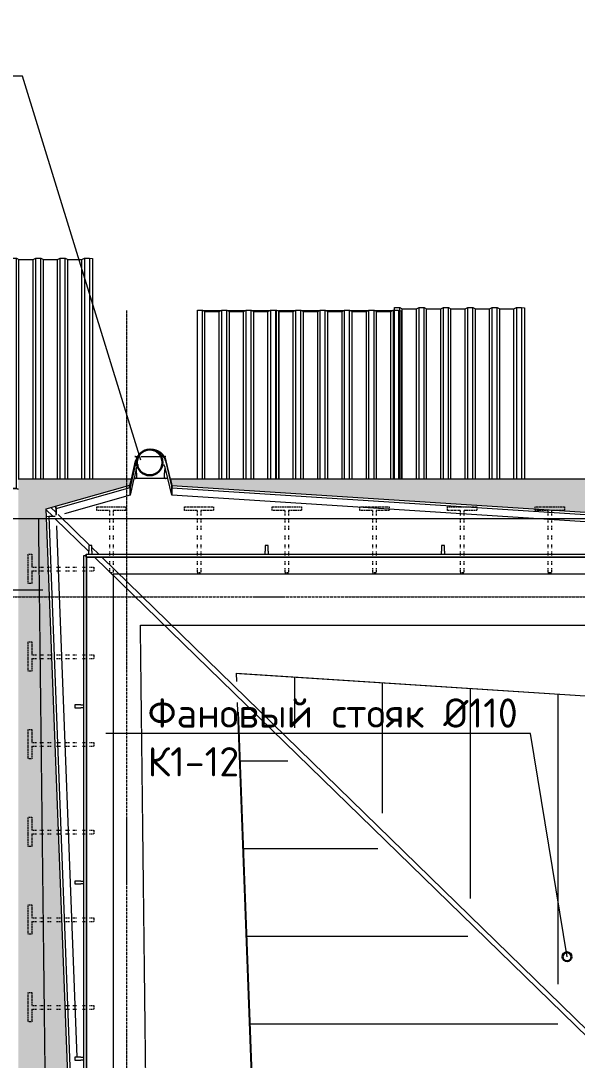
# Model space of a CAD drawing. Header units: millimetres. Extents: x -10178924 to 11692288, y -947381 to 58396.
# Drawn here: x 37725 to 41532, y -547449 to -540335 of the extents above; entities that cross this region are included whole.
import ezdxf
from ezdxf import colors
from ezdxf.entities.mleader import LeaderData, LeaderLine
from ezdxf.math import Vec2, Vec3

# ---------------------------------------------------------------- set-up
doc = ezdxf.new("R2010")
doc.units = ezdxf.units.MM
for name, pattern in [('ADSK_Линия сетки', [25, 20, -2.5, 0, -2.5]), ('ADSK_Скрыто', [6, 3, -3]), ('ADSK_Штриховая_ш3 п1_5', [4.5, 3, -1.5])]:
    doc.linetypes.add(name, pattern=pattern)
for name, color, linetype, lineweight in [('!К1', 32, 'Continuous', 30), ('Аннотация', 7, 'Continuous', 18), ('Антураж', 7, 'Continuous', 18), ('Выноски ВК', 7, 'Continuous', 0), ('Крыша', 7, 'Continuous', 9), ('Крыша штриховка', 7, 'Continuous', 9), ('Обобщенные модели', 7, 'Continuous', 18), ('Ограждение', 7, 'Continuous', 9), ('Оси', 253, 'Continuous', 9), ('Узлы', 7, 'Continuous', 18)]:
    doc.layers.add(name, color=color, linetype=linetype, lineweight=lineweight)
doc.layers.add('Линии', color=7, linetype='Continuous', lineweight=9, true_color=0x00a600)
doc.styles.add('PDF ISOCPEUR', font='isocpeur.ttf')

# ---------------------------------------------------------------- blocks, each defined once
blk = doc.blocks.new('Водосток - Тип 1 _карниз больше 490мм_-5181640-План кровли АР')
at = {"layer": 'Обобщенные модели'}
for p, q in [((18.8, 395), (35.9, 395)), ((62.4, 395), (125, 395)), ((125, 395), (193.9, 395)), ((220.4, 395), (231.2, 395)), ((125, 245), (18.8, 245)), ((231.2, 245), (125, 245))]:
    blk.add_line(p, q, dxfattribs=at)
for points, knots in [([(31.6, 384.9), (31.3, 386), (30.7, 388), (28.9, 391.5), (25.1, 394.3), (21.1, 395), (18.8, 395)], [-0.1727241, -0.1727241, -0.1727241, -0.1727241, -0.1470588, -0.1176471, -0.0588235, 0, 0, 0, 0]), ([(231.2, 395), (228.9, 395), (225.5, 394.4), (222.8, 392.6), (221.8, 391.6)], [-1, -1, -1, -1, -0.9411765, -0.8985449, -0.8985449, -0.8985449, -0.8985449]), ([(18.8, 245), (21.1, 245), (25.1, 245.7), (28.9, 248.6), (30.8, 252.1), (31.6, 254.9), (32, 257.4), (32.1, 259.4), (32.2, 261.5), (32.2, 263.8), (32.1, 266.2), (31.9, 268.7), (31.6, 271.4), (31.3, 274.1), (31, 277), (30.6, 279.9), (30.2, 282.9), (29.8, 286), (29.4, 289.2), (29, 292.4), (28.7, 295.7), (28.3, 300.2), (27.9, 304.9), (27.7, 308.4), (27.7, 309.7)], [-1, -1, -1, -1, -0.9411765, -0.8823529, -0.8529412, -0.8235294, -0.8088235, -0.7941176, -0.7794118, -0.7647059, -0.75, -0.7352941, -0.7205882, -0.7058824, -0.6911765, -0.6764706, -0.6617647, -0.6470588, -0.6323529, -0.6176471, -0.6029412, -0.5882353, -0.5588235, -0.5430715, -0.5430715, -0.5430715, -0.5430715]), ([(222.5, 324.7), (222.6, 320.8), (222.6, 314.5), (222.2, 305.9), (221.7, 300.2), (221.3, 295.7), (221, 292.4), (220.6, 289.2), (220.2, 286), (219.8, 282.9), (219.4, 279.9), (219, 276.9), (218.7, 274.1), (218.4, 271.4), (218.1, 268.7), (217.9, 266.2), (217.8, 263.8), (217.8, 261.5), (217.9, 259.4), (218, 257.3), (218.4, 254.9), (219.2, 252.1), (221.1, 248.5), (224.9, 245.7), (228.9, 245), (231.2, 245)], [-0.5196091, -0.5196091, -0.5196091, -0.5196091, -0.4705882, -0.4411765, -0.4117647, -0.3970588, -0.3823529, -0.3676471, -0.3529412, -0.3382353, -0.3235294, -0.3088235, -0.2941176, -0.2794118, -0.2647059, -0.25, -0.2352941, -0.2205882, -0.2058824, -0.1911765, -0.1764706, -0.1470588, -0.1176471, -0.0588235, 0, 0, 0, 0])]:
    blk.add_open_spline(points, degree=3, knots=knots, dxfattribs=at)
blk = doc.blocks.new('Roof Cladding - 833x50mm-6936777-План кровли АР')
at = {"layer": 'Обобщенные модели'}
for p, q in [((37326.8, 22564), (37361.8, 22564)), ((37326.8, 20988.3), (37326.8, 22564)), ((37361.8, 22564), (37378.8, 22555.5)), ((37361.8, 20988.3), (37361.8, 22564)), ((37378.8, 22555.5), (37476.5, 22555.5)), ((37378.8, 20979.8), (37378.8, 22555.5)), ((37476.5, 22555.5), (37493.5, 22564)), ((37476.5, 20979.8), (37476.5, 22555.5)), ((37493.5, 22564), (37528.5, 22564)), ((37493.5, 20988.3), (37493.5, 22564)), ((37528.5, 22564), (37545.5, 22555.5)), ((37528.5, 20988.3), (37528.5, 22564)), ((37545.5, 22555.5), (37643.2, 22555.5)), ((37545.5, 20979.8), (37545.5, 22555.5)), ((37643.2, 22555.5), (37660.2, 22564)), ((37643.2, 20979.8), (37643.2, 22555.5)), ((37660.2, 22564), (37695.2, 22564)), ((37660.2, 20988.3), (37660.2, 22564)), ((37695.2, 22564), (37712.2, 22555.5)), ((37695.2, 20988.3), (37695.2, 22564)), ((37712.2, 22555.5), (37809.9, 22555.5)), ((37712.2, 21051.3), (37712.2, 22555.5)), ((37809.9, 22555.5), (37826.9, 22564)), ((37809.9, 21051.3), (37809.9, 22555.5)), ((37826.9, 22564), (37861.9, 22564)), ((37826.9, 21051.3), (37826.9, 22564)), ((37861.9, 22564), (37878.9, 22555.5)), ((37861.9, 21051.3), (37861.9, 22564)), ((37878.9, 22555.5), (37976.6, 22555.5)), ((37878.9, 21051.3), (37878.9, 22555.5)), ((37976.6, 22555.5), (37993.6, 22564)), ((37976.6, 21051.3), (37976.6, 22555.5)), ((37993.6, 22564), (38028.6, 22564)), ((37993.6, 21051.3), (37993.6, 22564)), ((38028.6, 22564), (38045.6, 22555.5)), ((38028.6, 21051.3), (38028.6, 22564)), ((38045.6, 22555.5), (38143.3, 22555.5)), ((38045.6, 21051.3), (38045.6, 22555.5)), ((38143.3, 22555.5), (38160.3, 22564)), ((38143.3, 21051.3), (38143.3, 22555.5)), ((38160.3, 22564), (38195.3, 22564)), ((38160.3, 22564), (38160.3, 21051.3)), ((38195.3, 22564), (38215.3, 22560.5)), ((38195.3, 22564), (38195.3, 21051.3)), ((38215.3, 22560.5), (38215.3, 21051.3)), ((37361.8, 20988.3), (37326.8, 20988.3)), ((37326.8, 20988.3), (37326.8, 20988)), ((37326.8, 20988), (37360.7, 20988)), ((37360.7, 20988), (37377.7, 20979.6)), ((37378.8, 20979.8), (37361.8, 20988.3)), ((37493.5, 20988.3), (37476.5, 20979.8)), ((37477.6, 20979.6), (37494.6, 20988)), ((37528.5, 20988.3), (37493.5, 20988.3)), ((37494.6, 20988), (37527.4, 20988)), ((37527.4, 20988), (37544.4, 20979.6)), ((37545.5, 20979.8), (37528.5, 20988.3)), ((37660.2, 20988.3), (37643.2, 20979.8)), ((37644.3, 20979.6), (37661.3, 20988)), ((37695.2, 20988.3), (37660.2, 20988.3)), ((37661.3, 20988), (37694.1, 20988)), ((37694.1, 20988), (37706.7, 20981.8)), ((37706.7, 20982.6), (37695.2, 20988.3)), ((37377.7, 20979.6), (37477.6, 20979.6)), ((37476.5, 20979.8), (37378.8, 20979.8)), ((37544.4, 20979.6), (37644.3, 20979.6)), ((37643.2, 20979.8), (37545.5, 20979.8))]:
    blk.add_line(p, q, dxfattribs=at)
blk = doc.blocks.new('Roof Cladding - 833x50mm-3052802-План кровли АР')
at = {"layer": 'Обобщенные модели'}
for p, q in [((40282.6, 22227.1), (40317.6, 22227.1)), ((40282.6, 21051.3), (40282.6, 22227.1)), ((40317.6, 22227.1), (40334.6, 22217.1)), ((40317.6, 21051.3), (40317.6, 22227.1)), ((40334.6, 22217.1), (40432.3, 22217.1)), ((40334.6, 21051.3), (40334.6, 22217.1)), ((40432.3, 22217.1), (40449.3, 22227.1)), ((40432.3, 21051.3), (40432.3, 22217.1)), ((40449.3, 22227.1), (40484.3, 22227.1)), ((40449.3, 21051.3), (40449.3, 22227.1)), ((40484.3, 22227.1), (40501.3, 22217.1)), ((40484.3, 21051.3), (40484.3, 22227.1)), ((40501.3, 22217.1), (40599, 22217.1)), ((40501.3, 21051.3), (40501.3, 22217.1)), ((40599, 22217.1), (40616, 22227.1)), ((40599, 21051.3), (40599, 22217.1)), ((40616, 22227.1), (40651, 22227.1)), ((40616, 21051.3), (40616, 22227.1)), ((40651, 22227.1), (40668, 22217.1)), ((40651, 21051.3), (40651, 22227.1)), ((40668, 22217.1), (40765.7, 22217.1)), ((40668, 21051.3), (40668, 22217.1)), ((40765.7, 22217.1), (40782.7, 22227.1)), ((40765.7, 21051.3), (40765.7, 22217.1)), ((40782.7, 22227.1), (40817.7, 22227.1)), ((40782.7, 21051.3), (40782.7, 22227.1)), ((40817.7, 22227.1), (40834.7, 22217.1)), ((40817.7, 21051.3), (40817.7, 22227.1)), ((40834.7, 22217.1), (40932.4, 22217.1)), ((40834.7, 21051.3), (40834.7, 22217.1)), ((40932.4, 22217.1), (40949.4, 22227.1)), ((40932.4, 21051.3), (40932.4, 22217.1)), ((40949.4, 22227.1), (40984.4, 22227.1)), ((40949.4, 21051.3), (40949.4, 22227.1)), ((40984.4, 22227.1), (41001.4, 22217.1)), ((40984.4, 21051.3), (40984.4, 22227.1)), ((41001.4, 22217.1), (41099.1, 22217.1)), ((41001.4, 21051.3), (41001.4, 22217.1)), ((41099.1, 22217.1), (41116.1, 22227.1)), ((41099.1, 21051.3), (41099.1, 22217.1)), ((41116.1, 22227.1), (41151.1, 22227.1)), ((41116.1, 22227.1), (41116.1, 21051.3)), ((41151.1, 22227.1), (41171.1, 22223)), ((41151.1, 22227.1), (41151.1, 21051.3)), ((41171.1, 22223), (41171.1, 21051.3))]:
    blk.add_line(p, q, dxfattribs=at)
blk = doc.blocks.new('Roof Cladding - 833x50mm-V13-План кровли АР')
at = {"layer": 'Обобщенные модели'}
for p, q in [((39470.2, 22208.1), (39474.5, 22208.1)), ((39474.5, 22208.1), (39476.8, 22206.7)), ((39474.5, 21051.3), (39474.5, 22208.1)), ((39488, 22200.1), (39491.5, 22198)), ((39491.5, 22198), (39589.2, 22198)), ((39491.5, 21051.3), (39491.5, 22198)), ((39589.2, 22198), (39606.2, 22208.1)), ((39589.2, 21051.3), (39589.2, 22198)), ((39606.2, 22208.1), (39641.2, 22208.1)), ((39606.2, 21051.3), (39606.2, 22208.1)), ((39641.2, 22208.1), (39658.2, 22198)), ((39641.2, 21051.3), (39641.2, 22208.1)), ((39658.2, 22198), (39755.9, 22198)), ((39658.2, 21051.3), (39658.2, 22198)), ((39755.9, 22198), (39772.9, 22208.1)), ((39755.9, 21051.3), (39755.9, 22198)), ((39772.9, 22208.1), (39807.9, 22208.1)), ((39772.9, 21051.3), (39772.9, 22208.1)), ((39807.9, 22208.1), (39824.9, 22198)), ((39807.9, 21051.3), (39807.9, 22208.1)), ((39824.9, 22198), (39922.6, 22198)), ((39824.9, 21051.3), (39824.9, 22198)), ((39922.6, 22198), (39939.6, 22208.1)), ((39922.6, 21051.3), (39922.6, 22198)), ((39939.6, 22208.1), (39974.6, 22208.1)), ((39939.6, 21051.3), (39939.6, 22208.1)), ((39974.6, 22208.1), (39991.6, 22198)), ((39974.6, 21051.3), (39974.6, 22208.1)), ((39991.6, 22198), (40089.3, 22198)), ((39991.6, 21051.3), (39991.6, 22198)), ((40089.3, 22198), (40106.3, 22208.1)), ((40089.3, 21051.3), (40089.3, 22198)), ((40106.3, 22208.1), (40141.3, 22208.1)), ((40106.3, 21051.3), (40106.3, 22208.1)), ((40141.3, 22208.1), (40158.3, 22198)), ((40141.3, 21051.3), (40141.3, 22208.1)), ((40158.3, 22198), (40256, 22198)), ((40158.3, 21051.3), (40158.3, 22198)), ((40256, 22198), (40273, 22208.1)), ((40256, 21051.3), (40256, 22198)), ((40273, 22208.1), (40308, 22208.1)), ((40273, 22208.1), (40273, 21051.3)), ((40308, 22208.1), (40308, 21051.3)), ((40322.8, 22205), (40328, 22203.9)), ((40328, 22203.9), (40328, 21051.3))]:
    blk.add_line(p, q, dxfattribs=at)
blk = doc.blocks.new('Roof Cladding - 333x50mm-3052987-План кровли АР')
at = {"layer": 'Обобщенные модели'}
for p, q in [((38932.9, 22208.6), (38967.9, 22208.6)), ((38932.9, 21051.3), (38932.9, 22208.6)), ((38967.9, 22208.6), (38984.9, 22198.5)), ((38967.9, 21051.3), (38967.9, 22208.6)), ((38984.9, 22198.5), (39082.6, 22198.5)), ((38984.9, 21051.3), (38984.9, 22198.5)), ((39082.6, 22198.5), (39099.6, 22208.6)), ((39082.6, 21051.3), (39082.6, 22198.5)), ((39099.6, 22208.6), (39134.6, 22208.6)), ((39099.6, 21051.3), (39099.6, 22208.6)), ((39134.6, 22208.6), (39151.6, 22198.5)), ((39134.6, 21051.3), (39134.6, 22208.6)), ((39151.6, 22198.5), (39249.3, 22198.5)), ((39151.6, 21051.3), (39151.6, 22198.5)), ((39249.3, 22198.5), (39266.3, 22208.6)), ((39249.3, 21051.3), (39249.3, 22198.5)), ((39266.3, 22208.6), (39301.3, 22208.6)), ((39266.3, 21051.3), (39266.3, 22208.6)), ((39301.3, 22208.6), (39318.3, 22198.5)), ((39301.3, 21051.3), (39301.3, 22208.6)), ((39318.3, 22198.5), (39416, 22198.5)), ((39318.3, 21051.3), (39318.3, 22198.5)), ((39416, 22198.5), (39433, 22208.6)), ((39416, 21051.3), (39416, 22198.5)), ((39433, 22208.6), (39468, 22208.6)), ((39433, 22208.6), (39433, 21051.3)), ((39468, 22208.6), (39473.9, 22207.3)), ((39468, 22208.6), (39468, 21051.3)), ((39474.5, 22207.2), (39488, 22204.4)), ((39488, 22204.4), (39488, 21051.3))]:
    blk.add_line(p, q, dxfattribs=at)
blk = doc.blocks.new('Ограждение - 20 доп поручень 300-1864261-План кровли АР')
at = {"layer": 'Ограждение'}
for p, q in [((-60, 10), (-40, 10)), ((-60, 10), (-60, -10)), ((0, 10), (-40, 10)), ((0, -10), (0, 10)), ((-40, -10), (-60, -10)), ((-40, -10), (0, -10))]:
    blk.add_line(p, q, dxfattribs=at)
blk = doc.blocks.new('Ограждение - Ограждение-2940136-План кровли АР')
for p, rotation in [((38200.1, 20598.2), 89.99999999999946), ((39406.4, 20598.2), 89.99999999999946), ((40612.6, 20598.2), 89.99999999999946), ((38094.9, 19497.1), 180), ((38094.9, 18290.8), 180), ((38094.9, 17084.5), 180)]:
    blk.add_blockref('Ограждение - 20 доп поручень 300-1864261-План кровли АР', p, dxfattribs=dict(rotation=rotation))
blk = doc.blocks.new('Тип верхнего поручня - Верхний поручень_Внутренний_-2940138-План кровли АР')
at = {"layer": 'Ограждение'}
for p, q in [((38154.9, 20528.2), (38171.6, 20528.2)), ((38154.9, 14116.8), (38154.9, 20528.2)), ((38171.6, 20518.2), (38171.6, 20538.2)), ((38171.6, 20538.2), (45348.3, 20538.2)), ((45348.3, 20518.2), (38171.6, 20518.2)), ((38174.9, 20518.2), (38174.9, 13593.8))]:
    blk.add_line(p, q, dxfattribs=at)
blk = doc.blocks.new('Тип верхнего поручня - Верхний поручень_Внутренний_-V31-План кровли АР')
at = {"layer": 'Ограждение'}
for p, q in [((38154.9, 20528.2), (38171.6, 20528.2)), ((38154.9, 14116.8), (38154.9, 20528.2)), ((38171.6, 20538.2), (38171.6, 20518.2)), ((38171.6, 20538.2), (45348.3, 20538.2)), ((38171.6, 20518.2), (45348.3, 20518.2)), ((38174.9, 13593.8), (38174.9, 20518.2))]:
    blk.add_line(p, q, dxfattribs=at)
blk = doc.blocks.new('Ограждение - Ограждение-2965931-План кровли АР')
at = {"layer": 'Ограждение'}
for p, q in [((37930.8, 20856.6), (37966, 20822.3)), ((37943.1, 20797.2), (37897.7, 20841.4)), ((38190.1, 20556.4), (37960.1, 20780.5)), ((37979.8, 20808.8), (38195.9, 20598.2)), ((38210.1, 20584.3), (38257.5, 20538.2)), ((45668.9, 13265.9), (38229.3, 20518.2)), ((38278, 20518.2), (45692.6, 13290.2))]:
    blk.add_line(p, q, dxfattribs=at)
blk = doc.blocks.new('Антураж 17 - Антураж 17-5694078-План кровли АР')
at = {"layer": 'Антураж'}
for p, q in [((38515, 21176), (38472.8, 20993.2)), ((38481.1, 21051.3), (38510.1, 21177)), ((38715, 21176), (38757.2, 20993.2)), ((38748.9, 21051.3), (38719.9, 21177)), ((38515, 21122.8), (38499.4, 21055.3)), ((38730.6, 21055.1), (38715, 21122.8)), ((37967.4, 20850.4), (38472.8, 20993.2)), ((38467.8, 21008.5), (38472.8, 20993.2)), ((38467.9, 20994.2), (38471.4, 21009.5)), ((38472.8, 20993.2), (38467.9, 20994.2)), ((38499, 21055.3), (38472.8, 20941.8)), ((38472.8, 20993.2), (38472.8, 20941.8)), ((38472.8, 20941.8), (38472.8, 20993.2)), ((38731, 21055.3), (38499, 21055.3)), ((38757.2, 20941.8), (38731, 21055.3)), ((38757.2, 20993.2), (38762.1, 20994.2)), ((38757.2, 20993.2), (38757.2, 20941.8)), ((38757.3, 20993.3), (38758.5, 21008.9)), ((38757.3, 20993), (45366.2, 20565.3)), ((38757.3, 20941.6), (38757.3, 20993)), ((38762.1, 20994.2), (38758.7, 21008.8)), ((38472.8, 20941.8), (38024.6, 20815.1)), ((44221.5, 20588), (38757.3, 20941.6)), ((37967.4, 20850.4), (37962.5, 20865.6)), ((37962.5, 20865.6), (37962.5, 20860.3)), ((37962.5, 20860.3), (37964.5, 20854)), ((37963.9, 20859.3), (37966, 20853.1)), ((37963.9, 20857.6), (37963.9, 20859.3)), ((37964.5, 20855.8), (37963.9, 20857.6)), ((37964.5, 20854), (37964.5, 20855.8)), ((37966, 20853.1), (37966, 20808.9)), ((37967.4, 20804.2), (37967.4, 20850.4)), ((44991.1, 20538.2), (44241.5, 20586.7)), ((45350.5, 20582.3), (45338.1, 20583.1)), ((45367.4, 20581.2), (45353.8, 20582.1)), ((45367.4, 20581.2), (45366.2, 20565.3)), ((45366.2, 20565.3), (45366.2, 20555.1)), ((45366.6, 20568.2), (45367.1, 20574.7)), ((45366.6, 20560), (45366.6, 20568.2)), ((45366.9, 20569.3), (45367.4, 20575.8)), ((45367.1, 20573), (45366.9, 20571.1)), ((45366.9, 20571.1), (45366.9, 20569.3)), ((45367.1, 20574.7), (45367.1, 20573)), ((45367.4, 20575.8), (45367.4, 20581.2)), ((45366.2, 20548.5), (45366.2, 20538.2)), ((45366.6, 20538.2), (45366.6, 20548.5)), ((39202.4, 19667), (39200.3, 19722.7)), ((39200.3, 19722.7), (46046.5, 19279.6)), ((46047.7, 19277.8), (39221.6, 19719.5))]:
    blk.add_line(p, q, dxfattribs=at)
for centre, major_axis, start_param, end_param in [((38615, 21155.8), (107.3, 0), 0.212798, 2.928795), ((38615, 21155.8), (102.3, 0), 0.212798, 2.928795), ((38615, 21102.6), (102.3, 0), 2.605885, 2.928795), ((38615, 21102.6), (102.3, 0), 0.212798, 0.541151)]:
    blk.add_ellipse(centre, major_axis=major_axis, ratio=0.93495, start_param=start_param, end_param=end_param, dxfattribs=at)
blk = doc.blocks.new('Антураж 18 - Антураж 18-5694502-План кровли АР')
at = {"layer": 'Антураж'}
for p, q in [((37899.4, 20796.5), (37915.4, 20797.2)), ((37915.4, 20797.2), (37960.5, 20797.2)), ((37915.4, 20797.2), (38103.1, 15888.3)), ((37968.2, 20730.9), (38107.3, 17094.5)), ((39474.5, 12514.7), (39206.5, 19523.8)), ((39210.8, 19456.7), (39476.3, 12513.3))]:
    blk.add_line(p, q, dxfattribs=at)
blk = doc.blocks.new('Кровля')
at = {"layer": 'Крыша штриховка'}
h = blk.add_hatch(dxfattribs=at)
h.set_pattern_fill('FP_27', color=256, style=0, pattern_type=2)
h.set_pattern_definition([(270, (0, 2741.5), (600, 4e-14), [])])
h.paths.add_polyline_path([(45807.7, 13155.3), (45807.7, 13280.4), (50235.8, 13280.4), (46047.7, 19277.8), (39221.6, 19719.5), (45753.2, 13352.4), (45680.7, 13278), (45806.6, 13155.3)])
h.paths.add_polyline_path([(50382.1, 13172.3), (50381.7, 13172.6), (50402.7, 13234), (50399.6, 13231.8), (50381.7, 13172.3)])
h.paths.add_polyline_path([(50450.6, 13259.1), (50461.9, 13275.3), (50445.5, 13263.9), (50450.1, 13259.5)])
h.paths.add_polyline_path([(38469.8, 21002.5), (38471.4, 21009.5), (38467.9, 21008.4), (38469.3, 21004)])
h = blk.add_hatch(dxfattribs=at)
h.set_pattern_fill('FP_24', color=256, style=0, pattern_type=2)
h.set_pattern_definition([(0, (4448.5, 0), (0, 600), [])])
h.paths.add_polyline_path([(45547.6, 7680), (45597, 7719), (45597, 12749.9), (45476.2, 12904.3), (45597, 12998.7), (45597, 13231.3), (39210.8, 19456.7), (39476.3, 12513.3), (45518.4, 7741.9), (45504.3, 7724), (45518.4, 7709.6)])
h.paths.add_polyline_path([(45609.2, 7728.7), (45611.4, 7730.4), (45611.4, 12791.4), (45609.2, 12771.2), (45609.2, 7746.2)])
h.paths.add_polyline_path([(45609.2, 13008.2), (45611.4, 13010), (45611.4, 13027.7), (45749.8, 13118.2), (45763.6, 13127.5), (45764.2, 13127.5), (45806.6, 13155.3), (45680.7, 13278), (45616.1, 13212.6), (45609.2, 13219.3), (45609.2, 13016.7)])
at = {"layer": 'Узлы', "true_color": 0xffffff}
h = blk.add_hatch(color=7, dxfattribs=at)
h.paths.add_polyline_path([(41826.4, -521.9), (49650.9, -521.9), (49650.9, 475.1), (49562.8, 474), (49503.2, -470.6), (45149.2, -323.1), (41142.1, -458.2), (41079.8, -77.1), (41079.8, -521.9), (41465, -521.9)])
h.paths.add_polyline_path([(-453.6, -388.9), (8078.1, -388.9), (8077.3, -26.3), (7973.5, -276.8), (3655.9, -146.8), (-674.6, -298.6), (-736.9, 259.3), (-736.9, -388.9)])
h.paths.add_polyline_path([(41079.8, 177.9), (41097.9, 182.8), (41188.3, 1719.8), (35856.5, 1526.9), (35850.1, 1488.2), (41079.8, 1488.2), (41079.8, 182)])
h.paths.add_polyline_path([(8078.1, 312.2), (8078.1, 1488.2), (12889.9, 1488.2), (12882.6, 1527), (8005.2, 1701.9), (8062.3, 316.3)])
h.paths.add_polyline_path([(-736.9, 502.7), (-468.8, 8048.7), (-6523.1, 7837.4), (-6529.6, 7798.6), (-736.9, 7798.6), (-736.9, 522.8)])
h.paths.add_polyline_path([(49650.9, 797.5), (49650.9, 7859.4), (55891.9, 7859.4), (55891.9, 8470.8), (55881.1, 8467.5), (55687, 7999.8), (49350.5, 8221), (49618.7, 803.5), (49632.8, 802.6), (49650.1, 797.7)])
h.paths.add_polyline_path([(16530.7, 1488.2), (35571.8, 1488.2), (35566.4, 1520.3), (29060, 1756.5), (29059.6, 1633.4), (19380, 1633.4), (19380, 1744.1), (13174.7, 1526.9), (13168.2, 1488.2), (15807.9, 1488.2)])
h.paths.add_polyline_path([(-7227.8, 7798.6), (-6807.9, 7798.6), (-6813, 7829.1), (-7122.5, 7899.2), (-6947.6, 14171.4), (-7182.5, 20168.5), (-7227.8, 20180.1), (-7227.8, 7899.2)])
h.paths.add_polyline_path([(55891.9, 8773.7), (55891.9, 16804.8), (55861.4, 16796.7), (55713, 12784.8), (55861.2, 8781.6), (55864.6, 8780.7)])
h.paths.add_polyline_path([(24355.3, 13320.2), (32597, 13639), (32606.4, 13678.1), (16107.8, 13678.1), (16117.8, 13638.2), (24355.3, 13320.2)])
h.paths.add_polyline_path([(10664.9, 13409.4), (15825, 13609.8), (15841.3, 13678.1), (11105, 13678.1), (11105, 21012.5), (10508.5, 21012), (10529.1, 20925.4), (10923.6, 20798), (10667.1, 13472.9)])
h.paths.add_polyline_path([(38181.7, 13414.1), (37897.5, 20847.2), (38471.4, 21009.5), (38481.1, 21051.3), (37706.7, 21051.3), (37706.7, 13678.1), (32878, 13678.1), (32887.7, 13637.6), (38174.9, 13414.4)])
h.paths.add_polyline_path([(55891.9, 17107.6), (55891.9, 32796.3), (55861.3, 32788.2), (55572.3, 24949.4), (55861.2, 17115.6), (55864.6, 17114.7)])
h.paths.add_polyline_path([(-7227.8, 20474.6), (-7182.8, 20486.1), (-6960.1, 26174.2), (-7182.6, 31854.5), (-7227.8, 31866), (-7227.8, 20478.7)])
h.paths.add_polyline_path([(45338.1, 20583.1), (45060.3, 27855.3), (45031.9, 27862.7), (45031.9, 21051.3), (38748.9, 21051.3), (38758.7, 21008.8), (45143.6, 20595.7)])
h.paths.add_polyline_path([(3392.9, 20705.4), (10228.7, 20955.9), (10241.6, 21012.5), (3737.3, 21012.5), (3737.3, 28192.7), (3693.8, 28181.5), (3395.2, 20761.3)])
h.paths.add_polyline_path([(45031.9, 28151.9), (45060.5, 28159.8), (45349.7, 35731.9), (45288.1, 37345), (45031.9, 37345), (45031.9, 28159.8)])
h.paths.add_polyline_path([(3737.3, 28469.4), (3737.3, 42947.5), (3702.4, 42938.6), (3419.3, 35707.7), (3702.4, 28478.4), (3736.8, 28469.6)])
h.paths.add_polyline_path([(-7227.8, 32160.5), (-7192.2, 32169.6), (-7003.4, 37563.7), (-7192, 42951.9), (-7227.8, 42961.1), (-7227.8, 32164.6)])
h.paths.add_polyline_path([(55891.9, 33099.2), (55891.9, 43246.9), (55860, 43238.6), (55675.4, 38159.5), (55861.2, 33107.2), (55864.6, 33106.3)])
h.paths.add_polyline_path([(45071.8, 38095), (45259.5, 38095), (45067.3, 43127.7), (45031.9, 43136.9), (45031.9, 38095), (45070, 38095)])
h.paths.add_polyline_path([(3737.3, 43224.3), (3737.3, 43716.6), (-7227.8, 43716.6), (-7227.8, 43255.6), (-7191.7, 43264.8), (-7067.6, 43609), (-1846.2, 43421.7), (3578, 43616.1), (3702.1, 43233.3), (3736.9, 43224.4)])
h.paths.add_polyline_path([(45031.9, 43426.1), (45104.3, 43444.9), (45207, 43781.1), (50463, 43599.1), (55714, 43781), (55835.6, 43550.7), (55891.9, 43536.1), (55891.9, 43898.8), (45031.9, 43898.8), (45031.9, 43440)])
at = {"layer": 'Аннотация', "lineweight": 9}
for p, q in [((37736.9, 23810.4), (37316.9, 23810.4)), ((38545.2, 21181.2), (37736.9, 23810.4))]:
    blk.add_line(p, q, dxfattribs=at)
at = {"layer": 'Крыша'}
for p, q in [((39091.1, 22203.5), (38976.4, 22203.5)), ((39257.8, 22203.5), (39143.1, 22203.5)), ((39424.5, 22203.5), (39309.8, 22203.5)), ((39598.5, 22203.5), (39488, 22203.5)), ((39765.2, 22203.5), (39648.9, 22203.5)), ((39931.9, 22203.5), (39815.6, 22203.5)), ((40098.6, 22203.5), (39982.3, 22203.5)), ((40265.3, 22203.5), (40149, 22203.5))]:
    blk.add_line(p, q, dxfattribs=at)
at = {"layer": 'Линии', "color": 7}
for p, q in [((38481.1, 21051.3), (37706.7, 21051.3)), ((37897.5, 20847.2), (38471.4, 21009.5)), ((38471.4, 21009.5), (38481.1, 21051.3)), ((45031.9, 21051.3), (38748.9, 21051.3)), ((38748.9, 21051.3), (38758.7, 21008.8)), ((38758.7, 21008.8), (45338.1, 20583.1)), ((38181.7, 13414.1), (37897.5, 20847.2))]:
    blk.add_line(p, q, dxfattribs=at)
at = {"layer": 'Линии', "color": 7, "linetype": 'ADSK_Скрыто'}
for p, q in [((38244.2, 20861.3), (38444.2, 20861.3)), ((38244.2, 20836.3), (38244.2, 20861.3)), ((38444.2, 20861.3), (38444.2, 20836.3)), ((38844.2, 20861.3), (39044.2, 20861.3)), ((38844.2, 20836.3), (38844.2, 20861.3)), ((39044.2, 20861.3), (39044.2, 20836.3)), ((39444.2, 20861.3), (39644.2, 20861.3)), ((39444.2, 20836.3), (39444.2, 20861.3)), ((39644.2, 20861.3), (39644.2, 20836.3)), ((40044.2, 20861.3), (40244.2, 20861.3)), ((40044.2, 20836.3), (40044.2, 20861.3)), ((40244.2, 20861.3), (40244.2, 20836.3)), ((40644.2, 20861.3), (40844.2, 20861.3)), ((40644.2, 20836.3), (40644.2, 20861.3)), ((40844.2, 20861.3), (40844.2, 20836.3)), ((41244.2, 20861.3), (41444.2, 20861.3)), ((41244.2, 20836.3), (41244.2, 20861.3)), ((41444.2, 20861.3), (41444.2, 20836.3)), ((38331.7, 20836.3), (38244.2, 20836.3)), ((38331.7, 20836.3), (38331.7, 20801.3)), ((38331.7, 20781.3), (38331.7, 20751.3)), ((38444.2, 20836.3), (38356.7, 20836.3)), ((38356.7, 20836.3), (38356.7, 20801.3)), ((38356.7, 20781.3), (38356.7, 20751.3)), ((38931.7, 20836.3), (38844.2, 20836.3)), ((38931.7, 20836.3), (38931.7, 20801.3)), ((38931.7, 20781.3), (38931.7, 20751.3)), ((39044.2, 20836.3), (38956.7, 20836.3)), ((38956.7, 20836.3), (38956.7, 20801.3)), ((38956.7, 20781.3), (38956.7, 20751.3)), ((39531.7, 20836.3), (39444.2, 20836.3)), ((39531.7, 20836.3), (39531.7, 20801.3)), ((39531.7, 20781.3), (39531.7, 20751.3)), ((39644.2, 20836.3), (39556.7, 20836.3)), ((39556.7, 20836.3), (39556.7, 20801.3)), ((39556.7, 20781.3), (39556.7, 20751.3)), ((40131.7, 20836.3), (40044.2, 20836.3)), ((40131.7, 20836.3), (40131.7, 20801.3)), ((40131.7, 20781.3), (40131.7, 20751.3)), ((40244.2, 20836.3), (40156.7, 20836.3)), ((40156.7, 20836.3), (40156.7, 20801.3)), ((40156.7, 20781.3), (40156.7, 20751.3)), ((40731.7, 20836.3), (40644.2, 20836.3)), ((40731.7, 20836.3), (40731.7, 20801.3)), ((40731.7, 20781.3), (40731.7, 20751.3)), ((40844.2, 20836.3), (40756.7, 20836.3)), ((40756.7, 20836.3), (40756.7, 20801.3)), ((40756.7, 20781.3), (40756.7, 20751.3)), ((41331.7, 20836.3), (41244.2, 20836.3)), ((41331.7, 20836.3), (41331.7, 20801.3)), ((41331.7, 20781.3), (41331.7, 20751.3)), ((41444.2, 20836.3), (41356.7, 20836.3)), ((41356.7, 20836.3), (41356.7, 20801.3)), ((41356.7, 20781.3), (41356.7, 20751.3)), ((38331.7, 20731.3), (38331.7, 20701.3)), ((38356.7, 20731.3), (38356.7, 20701.3)), ((38931.7, 20731.3), (38931.7, 20701.3)), ((38956.7, 20731.3), (38956.7, 20701.3)), ((39531.7, 20731.3), (39531.7, 20701.3)), ((39556.7, 20731.3), (39556.7, 20701.3)), ((40131.7, 20731.3), (40131.7, 20701.3)), ((40156.7, 20731.3), (40156.7, 20701.3)), ((40731.7, 20731.3), (40731.7, 20701.3)), ((40756.7, 20731.3), (40756.7, 20701.3)), ((41331.7, 20731.3), (41331.7, 20701.3)), ((41356.7, 20731.3), (41356.7, 20701.3)), ((38331.7, 20666.3), (38331.7, 20636.3)), ((38356.7, 20666.3), (38356.7, 20636.3)), ((38931.7, 20666.3), (38931.7, 20636.3)), ((38956.7, 20666.3), (38956.7, 20636.3)), ((39531.7, 20666.3), (39531.7, 20636.3)), ((39556.7, 20666.3), (39556.7, 20636.3)), ((40131.7, 20666.3), (40131.7, 20636.3)), ((40156.7, 20666.3), (40156.7, 20636.3)), ((40731.7, 20666.3), (40731.7, 20636.3)), ((40756.7, 20666.3), (40756.7, 20636.3)), ((41331.7, 20666.3), (41331.7, 20636.3)), ((41356.7, 20666.3), (41356.7, 20636.3)), ((38331.7, 20606.3), (38331.7, 20576.3)), ((38356.7, 20606.3), (38356.7, 20576.3)), ((38931.7, 20606.3), (38931.7, 20576.3)), ((38956.7, 20606.3), (38956.7, 20576.3)), ((39531.7, 20606.3), (39531.7, 20576.3)), ((39556.7, 20606.3), (39556.7, 20576.3)), ((40131.7, 20606.3), (40131.7, 20576.3)), ((40156.7, 20606.3), (40156.7, 20576.3)), ((40731.7, 20606.3), (40731.7, 20576.3)), ((40756.7, 20606.3), (40756.7, 20576.3)), ((41331.7, 20606.3), (41331.7, 20576.3)), ((41356.7, 20606.3), (41356.7, 20576.3)), ((37774.9, 20337.4), (37774.9, 20537.4)), ((37774.9, 20537.4), (37799.9, 20537.4)), ((37799.9, 20537.4), (37799.9, 20449.9)), ((38331.7, 20556.3), (38331.7, 20526.3)), ((38331.7, 20491.3), (38331.7, 20461.3)), ((38356.7, 20556.3), (38356.7, 20526.3)), ((38356.7, 20491.3), (38356.7, 20461.3)), ((38931.7, 20556.3), (38931.7, 20526.3)), ((38931.7, 20491.3), (38931.7, 20461.3)), ((38956.7, 20556.3), (38956.7, 20526.3)), ((38956.7, 20491.3), (38956.7, 20461.3)), ((39531.7, 20556.3), (39531.7, 20526.3)), ((39531.7, 20491.3), (39531.7, 20461.3)), ((39556.7, 20556.3), (39556.7, 20526.3)), ((39556.7, 20491.3), (39556.7, 20461.3)), ((40131.7, 20556.3), (40131.7, 20526.3)), ((40131.7, 20491.3), (40131.7, 20461.3)), ((40156.7, 20556.3), (40156.7, 20526.3)), ((40156.7, 20491.3), (40156.7, 20461.3)), ((40731.7, 20556.3), (40731.7, 20526.3)), ((40731.7, 20491.3), (40731.7, 20461.3)), ((40756.7, 20556.3), (40756.7, 20526.3)), ((40756.7, 20491.3), (40756.7, 20461.3)), ((41331.7, 20556.3), (41331.7, 20526.3)), ((41331.7, 20491.3), (41331.7, 20461.3)), ((41356.7, 20556.3), (41356.7, 20526.3)), ((41356.7, 20491.3), (41356.7, 20461.3)), ((37799.9, 20449.9), (37834.9, 20449.9)), ((37799.9, 20424.9), (37799.9, 20337.4)), ((37799.9, 20424.9), (37834.9, 20424.9)), ((37854.9, 20449.9), (37884.9, 20449.9)), ((37854.9, 20424.9), (37884.9, 20424.9)), ((37904.9, 20449.9), (37934.9, 20449.9)), ((37904.9, 20424.9), (37934.9, 20424.9)), ((37969.9, 20449.9), (37999.9, 20449.9)), ((37969.9, 20424.9), (37999.9, 20424.9)), ((38029.9, 20449.9), (38059.9, 20449.9)), ((38029.9, 20424.9), (38059.9, 20424.9)), ((38079.9, 20449.9), (38109.9, 20449.9)), ((38079.9, 20424.9), (38109.9, 20424.9)), ((38144.9, 20449.9), (38174.9, 20449.9)), ((38144.9, 20424.9), (38174.9, 20424.9)), ((38194.9, 20449.9), (38224.9, 20449.9)), ((38194.9, 20424.9), (38224.9, 20424.9)), ((38224.9, 20449.9), (38224.9, 20424.9)), ((38331.7, 20441.3), (38331.7, 20411.3)), ((38356.7, 20441.3), (38356.7, 20411.3)), ((38931.7, 20441.3), (38931.7, 20411.3)), ((38956.7, 20441.3), (38956.7, 20411.3)), ((39531.7, 20441.3), (39531.7, 20411.3)), ((39556.7, 20441.3), (39556.7, 20411.3)), ((40131.7, 20441.3), (40131.7, 20411.3)), ((40156.7, 20441.3), (40156.7, 20411.3)), ((40731.7, 20441.3), (40731.7, 20411.3)), ((40756.7, 20441.3), (40756.7, 20411.3)), ((41331.7, 20441.3), (41331.7, 20411.3)), ((41356.7, 20441.3), (41356.7, 20411.3)), ((38356.7, 20411.3), (38331.7, 20411.3)), ((38956.7, 20411.3), (38931.7, 20411.3)), ((39556.7, 20411.3), (39531.7, 20411.3)), ((40156.7, 20411.3), (40131.7, 20411.3)), ((40756.7, 20411.3), (40731.7, 20411.3)), ((41356.7, 20411.3), (41331.7, 20411.3)), ((37799.9, 20337.4), (37774.9, 20337.4)), ((37774.9, 19737.4), (37774.9, 19937.4)), ((37774.9, 19937.4), (37799.9, 19937.4)), ((37799.9, 19937.4), (37799.9, 19849.9)), ((37799.9, 19849.9), (37834.9, 19849.9)), ((37854.9, 19849.9), (37884.9, 19849.9)), ((37904.9, 19849.9), (37934.9, 19849.9)), ((37969.9, 19849.9), (37999.9, 19849.9)), ((38029.9, 19849.9), (38059.9, 19849.9)), ((38079.9, 19849.9), (38109.9, 19849.9)), ((38144.9, 19849.9), (38174.9, 19849.9)), ((38194.9, 19849.9), (38224.9, 19849.9)), ((38224.9, 19849.9), (38224.9, 19824.9)), ((37799.9, 19824.9), (37799.9, 19737.4)), ((37799.9, 19824.9), (37834.9, 19824.9)), ((37854.9, 19824.9), (37884.9, 19824.9)), ((37904.9, 19824.9), (37934.9, 19824.9)), ((37969.9, 19824.9), (37999.9, 19824.9)), ((38029.9, 19824.9), (38059.9, 19824.9)), ((38079.9, 19824.9), (38109.9, 19824.9)), ((38144.9, 19824.9), (38174.9, 19824.9)), ((38194.9, 19824.9), (38224.9, 19824.9)), ((37799.9, 19737.4), (37774.9, 19737.4)), ((37774.9, 19137.4), (37774.9, 19337.4)), ((37774.9, 19337.4), (37799.9, 19337.4)), ((37799.9, 19337.4), (37799.9, 19249.9)), ((37799.9, 19249.9), (37834.9, 19249.9)), ((37799.9, 19224.9), (37799.9, 19137.4)), ((37799.9, 19224.9), (37834.9, 19224.9)), ((37854.9, 19249.9), (37884.9, 19249.9)), ((37854.9, 19224.9), (37884.9, 19224.9)), ((37904.9, 19249.9), (37934.9, 19249.9)), ((37904.9, 19224.9), (37934.9, 19224.9)), ((37969.9, 19249.9), (37999.9, 19249.9)), ((37969.9, 19224.9), (37999.9, 19224.9)), ((38029.9, 19249.9), (38059.9, 19249.9)), ((38029.9, 19224.9), (38059.9, 19224.9)), ((38079.9, 19249.9), (38109.9, 19249.9)), ((38079.9, 19224.9), (38109.9, 19224.9)), ((38144.9, 19249.9), (38174.9, 19249.9)), ((38144.9, 19224.9), (38174.9, 19224.9)), ((38194.9, 19249.9), (38224.9, 19249.9)), ((38194.9, 19224.9), (38224.9, 19224.9)), ((38224.9, 19249.9), (38224.9, 19224.9)), ((37799.9, 19137.4), (37774.9, 19137.4)), ((37774.9, 18537.4), (37774.9, 18737.4)), ((37774.9, 18737.4), (37799.9, 18737.4)), ((37799.9, 18737.4), (37799.9, 18649.9)), ((37799.9, 18649.9), (37834.9, 18649.9)), ((37854.9, 18649.9), (37884.9, 18649.9)), ((37904.9, 18649.9), (37934.9, 18649.9)), ((37969.9, 18649.9), (37999.9, 18649.9)), ((38029.9, 18649.9), (38059.9, 18649.9)), ((38079.9, 18649.9), (38109.9, 18649.9)), ((38144.9, 18649.9), (38174.9, 18649.9)), ((38194.9, 18649.9), (38224.9, 18649.9)), ((38224.9, 18649.9), (38224.9, 18624.9)), ((37799.9, 18624.9), (37799.9, 18537.4)), ((37799.9, 18624.9), (37834.9, 18624.9)), ((37854.9, 18624.9), (37884.9, 18624.9)), ((37904.9, 18624.9), (37934.9, 18624.9)), ((37969.9, 18624.9), (37999.9, 18624.9)), ((38029.9, 18624.9), (38059.9, 18624.9)), ((38079.9, 18624.9), (38109.9, 18624.9)), ((38144.9, 18624.9), (38174.9, 18624.9)), ((38194.9, 18624.9), (38224.9, 18624.9)), ((37799.9, 18537.4), (37774.9, 18537.4)), ((37774.9, 17937.4), (37774.9, 18137.4)), ((37774.9, 18137.4), (37799.9, 18137.4)), ((37799.9, 18137.4), (37799.9, 18049.9)), ((37799.9, 18049.9), (37834.9, 18049.9)), ((37799.9, 18024.9), (37799.9, 17937.4)), ((37799.9, 18024.9), (37834.9, 18024.9)), ((37854.9, 18049.9), (37884.9, 18049.9)), ((37854.9, 18024.9), (37884.9, 18024.9)), ((37904.9, 18049.9), (37934.9, 18049.9)), ((37904.9, 18024.9), (37934.9, 18024.9)), ((37969.9, 18049.9), (37999.9, 18049.9)), ((37969.9, 18024.9), (37999.9, 18024.9)), ((38029.9, 18049.9), (38059.9, 18049.9)), ((38029.9, 18024.9), (38059.9, 18024.9)), ((38079.9, 18049.9), (38109.9, 18049.9)), ((38079.9, 18024.9), (38109.9, 18024.9)), ((38144.9, 18049.9), (38174.9, 18049.9)), ((38144.9, 18024.9), (38174.9, 18024.9)), ((38194.9, 18049.9), (38224.9, 18049.9)), ((38194.9, 18024.9), (38224.9, 18024.9)), ((38224.9, 18049.9), (38224.9, 18024.9)), ((37799.9, 17937.4), (37774.9, 17937.4)), ((37774.9, 17337.4), (37774.9, 17537.4)), ((37774.9, 17537.4), (37799.9, 17537.4)), ((37799.9, 17537.4), (37799.9, 17449.9)), ((37799.9, 17449.9), (37834.9, 17449.9)), ((37854.9, 17449.9), (37884.9, 17449.9)), ((37904.9, 17449.9), (37934.9, 17449.9)), ((37969.9, 17449.9), (37999.9, 17449.9)), ((38029.9, 17449.9), (38059.9, 17449.9)), ((38079.9, 17449.9), (38109.9, 17449.9)), ((38144.9, 17449.9), (38174.9, 17449.9)), ((38194.9, 17449.9), (38224.9, 17449.9)), ((38224.9, 17449.9), (38224.9, 17424.9)), ((37799.9, 17424.9), (37799.9, 17337.4)), ((37799.9, 17424.9), (37834.9, 17424.9)), ((37854.9, 17424.9), (37884.9, 17424.9)), ((37904.9, 17424.9), (37934.9, 17424.9)), ((37969.9, 17424.9), (37999.9, 17424.9)), ((38029.9, 17424.9), (38059.9, 17424.9)), ((38079.9, 17424.9), (38109.9, 17424.9)), ((38144.9, 17424.9), (38174.9, 17424.9)), ((38194.9, 17424.9), (38224.9, 17424.9)), ((37799.9, 17337.4), (37774.9, 17337.4))]:
    blk.add_line(p, q, dxfattribs=at)
at = {"layer": 'Линии', "color": 7, "linetype": 'ADSK_Штриховая_ш3 п1_5'}
for p, q in [((30912.4, 20782.5), (37812.4, 20782.5)), ((37804.7, 20781.3), (45251.9, 20781.3)), ((37844.7, 20781.3), (37932.4, 13340.5)), ((38631.4, 12578.6), (38543.3, 20051.3)), ((38543.3, 20051.3), (45891.9, 20051.3))]:
    blk.add_line(p, q, dxfattribs=at)
at = {"layer": 'Линии', "color": 5, "true_color": 0x0000ff}
for p, q in [((38356.7, 20401.3), (38356.7, 13028.1)), ((45681.9, 20401.3), (38356.7, 20401.3)), ((37875, 20291.3), (30715, 20291.3))]:
    blk.add_line(p, q, dxfattribs=at)
at = {"layer": 'Линии', "color": 7, "lineweight": 30}
blk.add_circle((38606.7, 21165.9), 88, dxfattribs=at)
at = {"layer": 'Оси', "linetype": 'ADSK_Линия сетки'}
for p, q in [((38449.6, -5974.8), (38449.6, 22205.7)), ((-13798, 20245), (56004.9, 20245))]:
    blk.add_line(p, q, dxfattribs=at)
at = {"layer": 'Антураж'}
for name in ['Антураж 17 - Антураж 17-5694078-План кровли АР', 'Антураж 18 - Антураж 18-5694502-План кровли АР']:
    blk.add_blockref(name, (0, 0), dxfattribs=at)
at = {"layer": 'Обобщенные модели'}
for name, p in [('Roof Cladding - 833x50mm-6936777-План кровли АР', (0, 0)), ('Roof Cladding - 333x50mm-3052987-План кровли АР', (0, 0)), ('Roof Cladding - 833x50mm-V13-План кровли АР', (0, 0)), ('Roof Cladding - 833x50mm-3052802-План кровли АР', (0, 0)), ('Водосток - Тип 1 _карниз больше 490мм_-5181640-План кровли АР', (38486.9, 20811.3))]:
    blk.add_blockref(name, p, dxfattribs=at)
at = {"layer": 'Ограждение'}
for name in ['Ограждение - Ограждение-2940136-План кровли АР', 'Тип верхнего поручня - Верхний поручень_Внутренний_-2940138-План кровли АР', 'Тип верхнего поручня - Верхний поручень_Внутренний_-V31-План кровли АР', 'Ограждение - Ограждение-2965931-План кровли АР']:
    blk.add_blockref(name, (0, 0), dxfattribs=at)
blk = doc.blocks.new('_None')

msp = doc.modelspace()

# ---------------------------------------------------------------- linework, layer by layer
at = {"layer": '!К1'}
msp.add_circle((41462, -546740.6), 30, dxfattribs=at)

# ---------------------------------------------------------------- block references
msp.add_blockref('Кровля', (0, -564523.7))

# ---------------------------------------------------------------- leaders
at = {"layer": 'Выноски ВК', "ltscale": 50}
ml = msp.add_multileader_mtext('Standard', dxfattribs=at)
ml.set_content('Фановый стояк %%C110\\PК1-12', color=256, style='PDF ISOCPEUR')
ml.set_leader_properties(color=256, linetype='ByLayer', lineweight=-1)
ml.set_arrow_properties(name='NONE')
ml.build(insert=Vec2(0, 0))
ml.multileader.update_dxf_attribs({"text_left_attachment_type": 6, "text_right_attachment_type": 6, "dogleg_length": 100, "arrow_head_size": 300})
ctx = ml.context
ctx.base_point, ctx.char_height, ctx.arrow_head_size, ctx.landing_gap_size, ctx.plane_origin = Vec3(38592.9, -545212.9), 200, 300, 0, Vec3(33443, -539357.9)
ctx.left_attachment, ctx.right_attachment = 6, 6
notes = []
notes.append((ctx, [(1, (1, 1, 0), (41212.9, -545212.9), (-1, 0), 100, [(1, [(41462, -546740.6)], 0, [])])]))
ctx.mtext.insert, ctx.mtext.width, ctx.mtext.flow_direction = Vec3(38592.9, -544972.9), 2859.376, 5
for ctx, leaders in notes:
    for number, flags, end, landing, length, lines in leaders:
        leader = LeaderData()
        leader.index, (leader.has_last_leader_line, leader.has_dogleg_vector, leader.attachment_direction) = number, flags
        leader.last_leader_point, leader.dogleg_vector, leader.dogleg_length = Vec3(end), Vec3(landing), length
        for number, points, colour, breaks in lines:
            line = LeaderLine()
            line.index, line.vertices, line.color, line.breaks = number, Vec3.list(points), colors.encode_raw_color(colour), breaks
            leader.lines.append(line)
        ctx.leaders.append(leader)

doc.saveas('drawing.dxf')
